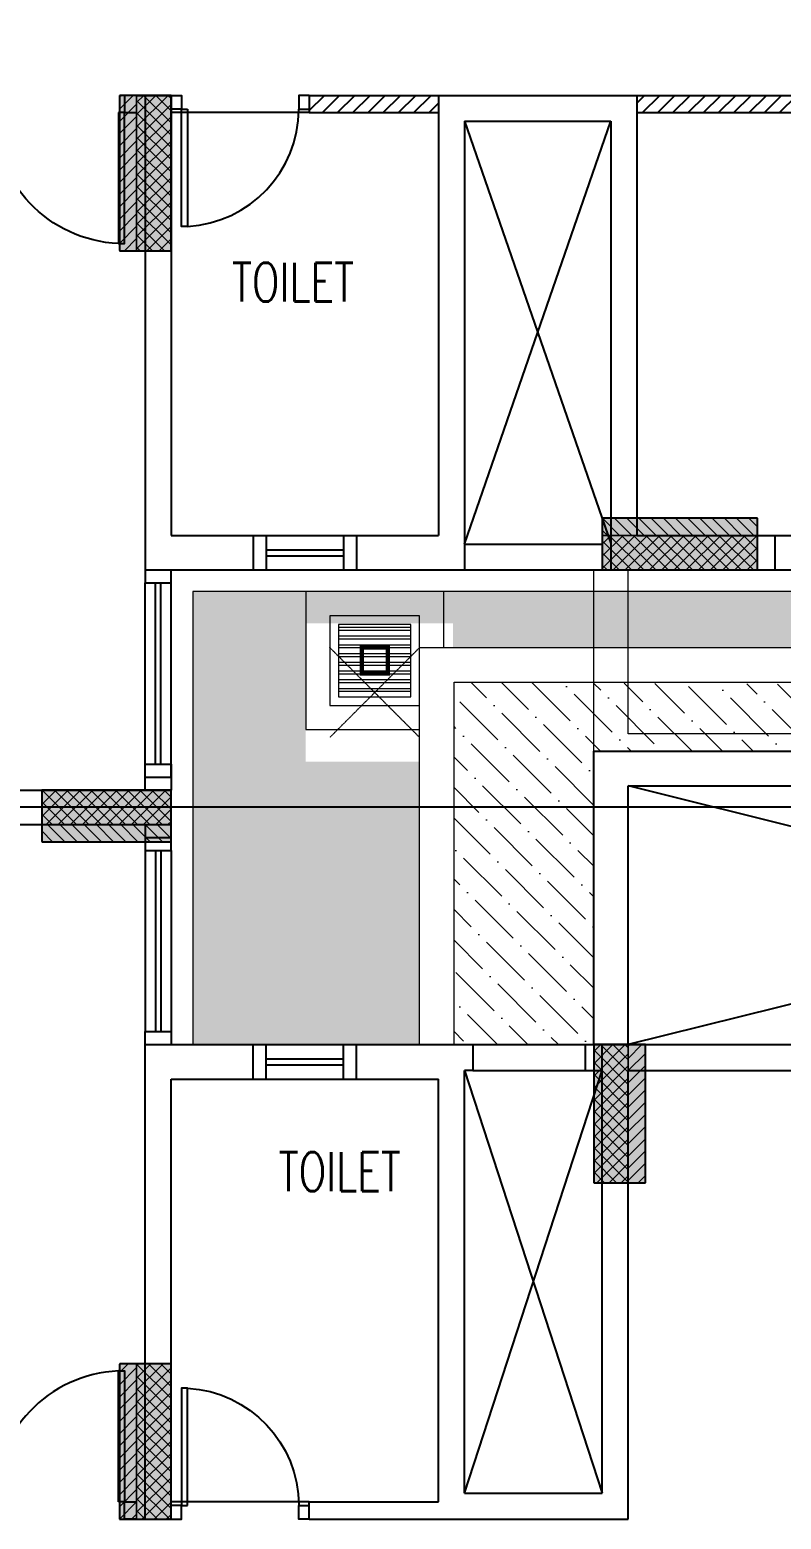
# Model space of a CAD drawing. Header units: millimetres. Extents: x 7964926 to 16080295, y -6277184 to -2986664.
# Drawn here: x 8151641 to 8155999, y -3118260 to -3109630 of the extents above; entities that cross this region are included whole.
import ezdxf

# ---------------------------------------------------------------- set-up
doc = ezdxf.new("R2010")
doc.units = ezdxf.units.MM
doc.header["$LTSCALE"] = 2000
doc.header["$MEASUREMENT"] = 0
for name, pattern in [('( Hidden )', [0.375, 0.25, -0.125]), ('1', [0, 0, 0]), ('CENTER2', [1.125, 0.75, -0.125, 0.125, -0.125]), ('DASHED2', [0.375, 0.25, -0.125]), ('HIDDEN', [0.375, 0.25, -0.125])]:
    doc.linetypes.add(name, pattern=pattern)
for name, color, linetype in [('a-col', 8, 'DASHED2'), ('a-cutout', 8, 'Continuous'), ('a-door', 8, 'Continuous'), ('a-ele 1', 8, 'Continuous'), ('a-hat col', 252, 'Continuous'), ('a-hatch wall', 8, 'Continuous'), ('a-text m', 8, 'Continuous'), ('a-tile drop', 1, 'Continuous'), ('a-wall', 8, 'Continuous'), ('a-window', 8, 'Continuous')]:
    doc.layers.add(name, color=color, linetype=linetype)
for name, color, linetype, lineweight in [('L - paving', 9, 'Continuous', 5), ('L-base plan', 250, 'Continuous', 5), ('L-CHAMBERS', 50, 'Continuous', 5), ('L-CORECUT', 4, 'Continuous', 5), ('L-ELE 1', 24, 'Continuous', 20), ('L-ELE 2', 30, 'Continuous', 15), ('L-Paver 400x400', 250, '1', 13), ('L-SHRUBS', 96, 'Continuous', 18), ('STR-Column', 250, 'Continuous', 15), ('STR-Column Hatch', 250, 'Continuous', 15), ('STR-Podium Beam', 8, 'Continuous', 15)]:
    doc.layers.add(name, color=color, linetype=linetype, lineweight=lineweight)
doc.styles.add('a-100 txt m', font='romans.shx', dxfattribs={"width": 0.75, "height": 300})
pattern_1 = [(45, (1424320.437, 166168.526), (-44.1941738, 44.1941738), [])]
pattern_2 = [(315, (7658122.237, -601275.35), (35.3553391, 35.3553391), []), (45, (7658122.237, -601275.35), (-35.3553391, 35.3553391), [])]
pattern_3 = [(315, (7654622.237, -602750.35), (35.3553391, 35.3553391), []), (45, (7654622.237, -602750.35), (-35.3553391, 35.3553391), [])]
pattern_4 = [(45, (5640976.44, -3615098.786), (-35.3553391, 35.3553391), []), (135, (5640976.44, -3615098.786), (-35.3553391, -35.3553391), [])]
pattern_5 = [(45, (5643626.44, -3613348.786), (-35.3553391, 35.3553391), []), (135, (5643626.44, -3613348.786), (-35.3553391, -35.3553391), [])]
pattern_6 = [(45, (5640976.44, -3607848.786), (-35.3553391, 35.3553391), []), (135, (5640976.44, -3607848.786), (-35.3553391, -35.3553391), [])]
pattern_7 = [(45, (5654788.427, -3499718.836), (-35.3553391, 35.3553391), [])]
pattern_8 = [(315, (7766252.187, -615087.335), (35.3553391, 35.3553391), [])]
pattern_9 = [(45, (5657738.427, -3505218.836), (-35.3553391, 35.3553391), [])]
pattern_10 = [(315, (7762752.187, -616862.335), (35.3553391, 35.3553391), [])]
pattern_11 = [(45, (5654788.427, -3506968.836), (-35.3553391, 35.3553391), [])]

# ---------------------------------------------------------------- blocks, each defined once
blk = doc.blocks.new('basement - column')
at = {"layer": 'a-hat col'}
h = blk.add_hatch(color=256, dxfattribs=at)
h.dxf.hatch_style = 1
h.paths.add_polyline_path([(164375, -23949.3), (164075, -23949.3), (164075, -24849.3), (164375, -24849.3)])
h = blk.add_hatch(color=256, dxfattribs=at)
h.dxf.hatch_style = 1
h.paths.add_polyline_path([(167775, -26399.3), (166875, -26399.3), (166875, -26699.3), (167775, -26699.3)])
h = blk.add_hatch(color=256, dxfattribs=at)
h.dxf.hatch_style = 1
h.paths.add_polyline_path([(164375, -27974.3), (163625, -27974.3), (163625, -28274.3), (164375, -28274.3)])
h = blk.add_hatch(color=256, dxfattribs=at)
h.dxf.hatch_style = 1
h.paths.add_polyline_path([(167125, -29449.3), (166825, -29449.3), (166825, -30249.3), (167125, -30249.3)])
h = blk.add_hatch(color=256, dxfattribs=at)
h.dxf.hatch_style = 1
h.paths.add_polyline_path([(164375, -31299.3), (164075, -31299.3), (164075, -32199.3), (164375, -32199.3)])
at = {"layer": 'a-col', "linetype": 'DASHED2', "ltscale": 0.001}
for points in [[(164075, -24849.3), (164375, -24849.3), (164375, -23949.3), (164075, -23949.3)], [(166875, -26399.3), (166875, -26699.3), (167775, -26699.3), (167775, -26399.3)], [(163625, -27974.3), (163625, -28274.3), (164375, -28274.3), (164375, -27974.3)], [(166825, -30249.3), (167125, -30249.3), (167125, -29449.3), (166825, -29449.3)], [(164075, -32199.3), (164375, -32199.3), (164375, -31299.3), (164075, -31299.3)]]:
    blk.add_lwpolyline(points, close=True, dxfattribs=at)
blk = doc.blocks.new('*U168')
blk.add_line((70, 0), (70, 0))
blk.add_lwpolyline([(795, 100), (795, 859.2), (830, 859.2), (830, 100)], close=True)
for points in [[(0, 100), (70, 100), (70, 0), (0, 0)], [(900, 0), (830, 0), (830, 100), (900, 100)]]:
    blk.add_lwpolyline(points)
blk.add_arc((830, 100), 760, 92.63956, 180)
blk = doc.blocks.new('*U167')
for points in [[(0, 80), (60, 80), (60, 0), (0, 0)], [(800, 80), (740, 80), (740, 0), (800, 0)]]:
    blk.add_lwpolyline(points)
blk.add_lwpolyline([(95, 0), (95, -679.1), (60, -679.1), (60, 0)], close=True)
blk.add_arc((57.5, 2.4), 682.5, 273.15305, 359.7973)
blk = doc.blocks.new('GROUND FLOOR -CORE')
at = {"layer": 'Defpoints', "color": 5, "linetype": 'CENTER2', "ltscale": 1000}
blk.add_line((13642.2, -4125), (-21542.2, -4125), dxfattribs=at)
blk = doc.blocks.new('block 3')
at = {"layer": 'a-hatch wall'}
h = blk.add_hatch(dxfattribs=at)
h.set_pattern_fill('ANSI31', color=256, scale=500)
h.set_pattern_definition(pattern_1)
h.paths.add_polyline_path([(8231593.7, -2873355.3), (8230843.7, -2873355.3), (8230843.7, -2873455.3), (8231593.7, -2873455.3)])
h = blk.add_hatch(dxfattribs=at)
h.set_pattern_fill('ANSI31', color=256, scale=500)
h.set_pattern_definition(pattern_1)
h.paths.add_polyline_path([(8234518.7, -2873355.3), (8232743.7, -2873355.3), (8232743.7, -2873455.3), (8234418.7, -2873455.3), (8234418.7, -2873555.3), (8234518.7, -2873555.3)])
at = {"layer": 'a-cutout', "linetype": 'HIDDEN', "ltscale": 1000}
for p, q in [((8231743.7, -2873505.3), (8232593.7, -2875951.8)), ((8231743.7, -2875955.3), (8232593.7, -2873505.3)), ((8232693.3, -2877354.9), (8238719.1, -2878855.3)), ((8238719.1, -2877354.9), (8232693.3, -2878855.3)), ((8231743.7, -2881455.3), (8232543.7, -2879005.3)), ((8231743.7, -2879005.3), (8232543.7, -2881455.3))]:
    blk.add_line(p, q, dxfattribs=at)
at = {"layer": 'a-door'}
for p, q in [((8231743.7, -2875955.3), (8232543.7, -2875955.3)), ((8231743.7, -2876105.3), (8232543.7, -2876105.3)), ((8231793.7, -2878855.3), (8232443.7, -2878855.3)), ((8231793.7, -2879005.3), (8232443.7, -2879005.3))]:
    blk.add_line(p, q, dxfattribs=at)
at = {"layer": 'a-ele 1'}
for p, q in [((8232493.7, -2878855.3), (8232493.7, -2877155.3)), ((8232493.7, -2877155.3), (8238918.7, -2877155.3)), ((8232693.7, -2877355.3), (8238719.1, -2877354.9)), ((8232693.7, -2878855.3), (8232693.7, -2877355.3))]:
    blk.add_line(p, q, dxfattribs=at)
at = {"layer": 'a-tile drop', "color": 8}
for p, q in [((8230843.7, -2873455.3), (8230043.7, -2873455.3)), ((8230843.7, -2881505.3), (8230043.7, -2881505.3))]:
    blk.add_line(p, q, dxfattribs=at)
at = {"layer": 'a-wall'}
for p, q in [((8229843.7, -2873355.3), (8230043.7, -2873355.3)), ((8229893.7, -2873355.3), (8229893.7, -2876105.3)), ((8230043.7, -2873355.3), (8230043.7, -2875905.3)), ((8230843.7, -2873355.3), (8232743.7, -2873355.3)), ((8230843.7, -2873355.3), (8230843.7, -2873455.3)), ((8231593.7, -2873355.3), (8231593.7, -2875905.3)), ((8232743.7, -2873355.3), (8234518.7, -2873355.3)), ((8232743.7, -2873355.3), (8232743.7, -2875905.3)), ((8230843.7, -2873455.3), (8231593.7, -2873455.3)), ((8231743.7, -2873505.3), (8232593.7, -2873505.3)), ((8231743.7, -2873505.3), (8231743.7, -2876105.3)), ((8232593.7, -2873505.3), (8232593.7, -2876105.3)), ((8232743.7, -2873455.3), (8234418.7, -2873455.3)), ((8230043.7, -2875905.3), (8230518.7, -2875905.3)), ((8230518.7, -2875905.3), (8230518.7, -2876105.3)), ((8231118.7, -2875905.3), (8231593.7, -2875905.3)), ((8231118.7, -2875905.3), (8231118.7, -2876105.3)), ((8232743.7, -2875905.3), (8233543.7, -2875905.3)), ((8233543.7, -2875905.3), (8233543.7, -2876105.3)), ((8229893.7, -2876105.3), (8230518.7, -2876105.3)), ((8231118.7, -2876105.3), (8231743.7, -2876105.3)), ((8232543.7, -2876105.3), (8233543.7, -2876105.3)), ((8226543.7, -2877380.3), (8230043.7, -2877380.3)), ((8230043.7, -2877580.3), (8230043.7, -2877380.3)), ((8226543.7, -2877580.3), (8230043.7, -2877580.3)), ((8229893.7, -2878855.3), (8230518.7, -2878855.3)), ((8229893.7, -2881605.3), (8229893.7, -2878855.3)), ((8230518.7, -2879055.3), (8230518.7, -2878855.3)), ((8231118.7, -2878855.3), (8231793.7, -2878855.3)), ((8231118.7, -2879055.3), (8231118.7, -2878855.3)), ((8231793.7, -2878855.3), (8231793.7, -2879005.3)), ((8232443.7, -2878855.3), (8232543.7, -2878855.3)), ((8232443.7, -2878855.3), (8232443.7, -2879005.3)), ((8232543.7, -2878855.3), (8237293.7, -2878855.3)), ((8232543.7, -2881455.3), (8232543.7, -2878855.3)), ((8231743.7, -2881455.3), (8231743.7, -2879005.3)), ((8231793.7, -2879005.3), (8231743.7, -2879005.3)), ((8232443.7, -2879005.3), (8232543.7, -2879005.3)), ((8232693.7, -2879005.3), (8237143.7, -2879005.3)), ((8232693.7, -2881605.3), (8232693.7, -2879005.3)), ((8230043.7, -2879055.3), (8230518.7, -2879055.3)), ((8230043.7, -2881605.3), (8230043.7, -2879055.3)), ((8231118.7, -2879055.3), (8231593.7, -2879055.3)), ((8231593.7, -2881505.3), (8231593.7, -2879055.3)), ((8231743.7, -2881455.3), (8232543.7, -2881455.3)), ((8230843.7, -2881505.3), (8231593.7, -2881505.3)), ((8230843.7, -2881605.3), (8230843.7, -2881505.3)), ((8229893.7, -2881605.3), (8230043.7, -2881605.3)), ((8230843.7, -2881605.3), (8232693.7, -2881605.3))]:
    blk.add_line(p, q, dxfattribs=at)
for points in [[(8229893.7, -2877380.3), (8229893.7, -2877305.3), (8230043.7, -2877305.3), (8230043.7, -2877380.3)], [(8229893.7, -2877580.3), (8229893.7, -2877655.3), (8230043.7, -2877655.3), (8230043.7, -2877580.3)]]:
    blk.add_lwpolyline(points, dxfattribs=at)
at = {"layer": 'a-window'}
for p, q in [((8230518.7, -2875905.3), (8231118.7, -2875905.3)), ((8230593.7, -2875905.3), (8230593.7, -2876105.3)), ((8231043.7, -2875905.3), (8231043.7, -2876105.3)), ((8233543.7, -2875905.3), (8234143.7, -2875905.3)), ((8230593.7, -2875987.8), (8231043.7, -2875987.8)), ((8230518.7, -2876105.3), (8231118.7, -2876105.3)), ((8230593.7, -2876022.8), (8231043.7, -2876022.8)), ((8233543.7, -2876105.3), (8234143.7, -2876105.3)), ((8229893.7, -2877305.3), (8229893.7, -2876180.3)), ((8229953.7, -2877230.3), (8229953.7, -2876180.3)), ((8229983.7, -2877230.3), (8229983.7, -2876180.3)), ((8230043.7, -2877305.3), (8230043.7, -2876180.3)), ((8229893.7, -2877730.3), (8229893.7, -2878780.3)), ((8229953.7, -2877730.3), (8229953.7, -2878780.3)), ((8229983.7, -2877730.3), (8229983.7, -2878780.3)), ((8230043.7, -2877730.3), (8230043.7, -2878780.3)), ((8230518.7, -2878855.3), (8231118.7, -2878855.3)), ((8230593.7, -2879055.3), (8230593.7, -2878855.3)), ((8231043.7, -2879055.3), (8231043.7, -2878855.3)), ((8230593.7, -2878937.8), (8231043.7, -2878937.8)), ((8230593.7, -2878972.8), (8231043.7, -2878972.8)), ((8230518.7, -2879055.3), (8231118.7, -2879055.3))]:
    blk.add_line(p, q, dxfattribs=at)
for points in [[(8229893.7, -2876105.3), (8229893.7, -2876180.3), (8230043.7, -2876180.3), (8230043.7, -2876105.3)], [(8229893.7, -2877305.3), (8229893.7, -2877230.3), (8230043.7, -2877230.3), (8230043.7, -2877305.3)], [(8229893.7, -2877655.3), (8229893.7, -2877730.3), (8230043.7, -2877730.3), (8230043.7, -2877655.3)], [(8229893.7, -2878855.3), (8229893.7, -2878780.3), (8230043.7, -2878780.3), (8230043.7, -2878855.3)]]:
    blk.add_lwpolyline(points, dxfattribs=at)
at = {"ltscale": 750}
blk.add_blockref('GROUND FLOOR -CORE', (8226543.7, -2873355.3), dxfattribs=at)
at = {"layer": 'a-door', "xscale": -1, "rotation": 180}
for name, p in [('*U168', (8228943.7, -2873355.3)), ('*U167', (8230043.7, -2881525.3))]:
    blk.add_blockref(name, p, dxfattribs=at)
at = {"layer": 'a-door'}
for name, p in [('*U167', (8230043.7, -2873435.3)), ('*U168', (8228943.7, -2881605.3))]:
    blk.add_blockref(name, p, dxfattribs=at)

msp = doc.modelspace()

# ---------------------------------------------------------------- hatches: boundary and pattern name
at = {"layer": 'L - paving'}
h = msp.add_hatch(dxfattribs=at)
h.set_pattern_fill('ANSI36', color=256, scale=1000, angle=90)
h.set_pattern_definition([(135, (0.13, -1e-05), (-243.067956, 66.2912607), [312.5, -62.5, 0, -62.5])])
edge = h.paths.add_edge_path()
edge.add_line((8154101.6, -3113410), (8154101.6, -3115510))
edge.add_line((8154161.2, -3115510), (8154911.2, -3115510))
edge.add_line((8154911.2, -3115510), (8154911.2, -3113810))
edge.add_line((8154911.2, -3113810), (8161336.3, -3113810))
edge.add_line((8161336.3, -3113810), (8161886.3, -3113810))
edge.add_line((8161886.3, -3113810), (8161886.3, -3113460))
edge.add_line((8161886.3, -3113460), (8154161.2, -3113410))
at = {"layer": 'L-Paver 400x400', "true_color": 0x636466}
h = msp.add_hatch(dxfattribs=at)
h.set_pattern_fill('ANSI32', color=251, scale=135, angle=315)
h.set_pattern_definition([(0, (-53.56, 92.617), (1e-14, 50.625), []), (0, (-36.685, 75.74), (1e-14, 50.625), [])])
h.paths.add_polyline_path([(8153431.6, -3113075), (8153851.6, -3113075), (8153851.6, -3113495), (8153431.6, -3113495)])
at = {"layer": 'L-SHRUBS'}
h = msp.add_hatch(dxfattribs=at)
h.set_pattern_fill('GRASS', color=256, scale=200)
h.paths.add_polyline_path([(8159836.2, -3105460), (8159836.2, -3105810), (8159711.3, -3105810), (8159711.3, -3105810), (8158961.2, -3105810), (8158361.3, -3105810), (8158360.3, -3108107.1), (8159160.3, -3108107.1), (8159160.3, -3108785), (8161336.2, -3108785), (8161336.2, -3108910), (8161476.2, -3108910), (8161476.2, -3109660), (8161476.2, -3109660), (8161476.2, -3110360), (8161476.2, -3111860), (8161636.3, -3111860), (8161636.3, -3112760), (8161636.1, -3112760), (8161636.2, -3112885), (8160586.3, -3112885), (8160586.3, -3113060), (8159086.3, -3113060), (8159086.3, -3112885), (8152586.1, -3112885), (8152586.2, -3115510), (8153901.6, -3115510), (8153901.6, -3113870), (8153241.6, -3113870), (8153241.6, -3113070), (8154095.7, -3113070), (8154095.7, -3113210), (8161886.3, -3113210), (8161886.3, -3103260), (8161636.3, -3103260), (8161636.3, -3103960), (8159836.2, -3103960)])
at = {"layer": 'STR-Column Hatch'}
h = msp.add_hatch(dxfattribs=at)
h.set_pattern_fill('ANSI31', color=250, scale=400)
h.set_pattern_definition(pattern_7)
h.paths.add_polyline_path([(8152161.1, -3110910), (8152261.1, -3110910), (8152261.1, -3110010), (8152161.1, -3110010)])
h = msp.add_hatch(dxfattribs=at)
h.set_pattern_fill('ANSI31', color=250, scale=400)
h.set_pattern_definition(pattern_7)
h.paths.add_polyline_path([(8152161.1, -3110910), (8152261.1, -3110910), (8152261.1, -3110010), (8152161.1, -3110010)])
h = msp.add_hatch(dxfattribs=at)
h.set_pattern_fill('ANSI37', color=250, scale=400)
h.set_pattern_definition(pattern_6)
h.paths.add_polyline_path([(8152261.1, -3110910), (8152461.1, -3110910), (8152461.1, -3110010), (8152261.1, -3110010)])
h = msp.add_hatch(dxfattribs=at)
h.set_pattern_fill('ANSI37', color=250, scale=400)
h.set_pattern_definition(pattern_6)
h.paths.add_polyline_path([(8152261.1, -3110910), (8152461.1, -3110910), (8152461.1, -3110010), (8152261.1, -3110010)])
h = msp.add_hatch(dxfattribs=at)
h.set_pattern_fill('ANSI31', color=250, scale=400, angle=-90)
h.set_pattern_definition(pattern_8)
h.paths.add_polyline_path([(8154961.1, -3112460), (8154961.1, -3112560), (8155861.1, -3112560), (8155861.1, -3112460)])
h = msp.add_hatch(dxfattribs=at)
h.set_pattern_fill('ANSI31', color=250, scale=400, angle=-90)
h.set_pattern_definition(pattern_8)
h.paths.add_polyline_path([(8154961.1, -3112460), (8154961.1, -3112560), (8155861.1, -3112560), (8155861.1, -3112460)])
h = msp.add_hatch(dxfattribs=at)
h.set_pattern_fill('ANSI37', color=250, scale=400, angle=-90)
h.set_pattern_definition(pattern_2)
h.paths.add_polyline_path([(8154961.1, -3112560), (8154961.1, -3112760), (8155861.1, -3112760), (8155861.1, -3112560)])
h = msp.add_hatch(dxfattribs=at)
h.set_pattern_fill('ANSI37', color=250, scale=400, angle=-90)
h.set_pattern_definition(pattern_2)
h.paths.add_polyline_path([(8154961.1, -3112560), (8154961.1, -3112760), (8155861.1, -3112760), (8155861.1, -3112560)])
h = msp.add_hatch(dxfattribs=at)
h.set_pattern_fill('ANSI37', color=250, scale=400, angle=-90)
h.set_pattern_definition(pattern_3)
h.paths.add_polyline_path([(8151711.1, -3114035), (8151711.1, -3114235), (8152461.1, -3114235), (8152461.1, -3114035)])
h = msp.add_hatch(dxfattribs=at)
h.set_pattern_fill('ANSI37', color=250, scale=400, angle=-90)
h.set_pattern_definition(pattern_3)
h.paths.add_polyline_path([(8151711.1, -3114035), (8151711.1, -3114235), (8152461.1, -3114235), (8152461.1, -3114035)])
h = msp.add_hatch(dxfattribs=at)
h.set_pattern_fill('ANSI31', color=250, scale=400, angle=-90)
h.set_pattern_definition(pattern_10)
h.paths.add_polyline_path([(8151711.1, -3114235), (8151711.1, -3114335), (8152461.1, -3114335), (8152461.1, -3114235)])
h = msp.add_hatch(dxfattribs=at)
h.set_pattern_fill('ANSI31', color=250, scale=400, angle=-90)
h.set_pattern_definition(pattern_10)
h.paths.add_polyline_path([(8151711.1, -3114235), (8151711.1, -3114335), (8152461.1, -3114335), (8152461.1, -3114235)])
h = msp.add_hatch(dxfattribs=at)
h.set_pattern_fill('ANSI37', color=250, scale=400)
h.set_pattern_definition(pattern_5)
h.paths.add_polyline_path([(8154911.1, -3116310), (8155111.1, -3116310), (8155111.1, -3115510), (8154911.1, -3115510)])
h = msp.add_hatch(dxfattribs=at)
h.set_pattern_fill('ANSI37', color=250, scale=400)
h.set_pattern_definition(pattern_5)
h.paths.add_polyline_path([(8154911.1, -3116310), (8155111.1, -3116310), (8155111.1, -3115510), (8154911.1, -3115510)])
h = msp.add_hatch(dxfattribs=at)
h.set_pattern_fill('ANSI31', color=250, scale=400)
h.set_pattern_definition(pattern_9)
h.paths.add_polyline_path([(8155111.1, -3116310), (8155211.1, -3116310), (8155211.1, -3115510), (8155111.1, -3115510)])
h = msp.add_hatch(dxfattribs=at)
h.set_pattern_fill('ANSI31', color=250, scale=400)
h.set_pattern_definition(pattern_9)
h.paths.add_polyline_path([(8155111.1, -3116310), (8155211.1, -3116310), (8155211.1, -3115510), (8155111.1, -3115510)])
h = msp.add_hatch(dxfattribs=at)
h.set_pattern_fill('ANSI31', color=250, scale=400)
h.set_pattern_definition(pattern_11)
h.paths.add_polyline_path([(8152161.1, -3118260), (8152261.1, -3118260), (8152261.1, -3117360), (8152161.1, -3117360)])
h = msp.add_hatch(dxfattribs=at)
h.set_pattern_fill('ANSI31', color=250, scale=400)
h.set_pattern_definition(pattern_11)
h.paths.add_polyline_path([(8152161.1, -3118260), (8152261.1, -3118260), (8152261.1, -3117360), (8152161.1, -3117360)])
h = msp.add_hatch(dxfattribs=at)
h.set_pattern_fill('ANSI37', color=250, scale=400)
h.set_pattern_definition(pattern_4)
h.paths.add_polyline_path([(8152261.1, -3118260), (8152461.1, -3118260), (8152461.1, -3117360), (8152261.1, -3117360)])
h = msp.add_hatch(dxfattribs=at)
h.set_pattern_fill('ANSI37', color=250, scale=400)
h.set_pattern_definition(pattern_4)
h.paths.add_polyline_path([(8152261.1, -3118260), (8152461.1, -3118260), (8152461.1, -3117360), (8152261.1, -3117360)])

# ---------------------------------------------------------------- linework, layer by layer
at = {"layer": 'L-CHAMBERS', "color": 42}
msp.add_lwpolyline([(8154041.6, -3113210), (8154041.6, -3112885), (8153241.6, -3112885), (8153241.6, -3113685), (8153901.6, -3113685)], dxfattribs=at)
for points in [[(8153381.6, -3113545), (8153901.6, -3113545), (8153901.6, -3113025), (8153381.6, -3113025)], [(8153431.6, -3113495), (8153851.6, -3113495), (8153851.6, -3113075), (8153431.6, -3113075)]]:
    msp.add_lwpolyline(points, close=True, dxfattribs=at)
at = {"layer": 'L-CORECUT', "const_width": 25}
msp.add_lwpolyline([(8153567.1, -3113210.1), (8153717.1, -3113210.1), (8153717.1, -3113360.1), (8153567.1, -3113360.1)], close=True, dxfattribs=at)
at = {"layer": 'L-ELE 1'}
for p, q in [((8154101.6, -3113410), (8162086.3, -3113410)), ((8154101.6, -3115510), (8154101.6, -3113410))]:
    msp.add_line(p, q, dxfattribs=at)
at = {"layer": 'L-ELE 2'}
for p, q in [((8153901.6, -3113210), (8161886.3, -3113210)), ((8153901.6, -3115510), (8153901.6, -3113210))]:
    msp.add_line(p, q, dxfattribs=at)
msp.add_lwpolyline([(8161636.1, -3112760), (8161636.2, -3112885), (8152586.1, -3112885), (8152586.2, -3115510)], dxfattribs=at)
at = {"layer": 'L-Paver 400x400', "color": 251, "linetype": '( Hidden )', "ltscale": 0.005, "true_color": 0x636466}
for p, q in [((8153901.6, -3113210), (8153381.6, -3113730)), ((8153901.6, -3113730), (8153381.6, -3113210))]:
    msp.add_line(p, q, dxfattribs=at)
at = {"layer": 'STR-Column', "color": 8}
for points in [[(8152161.1, -3110910), (8152261.1, -3110910), (8152261.1, -3110010), (8152161.1, -3110010)], [(8152161.1, -3110910), (8152261.1, -3110910), (8152261.1, -3110010), (8152161.1, -3110010)], [(8152261.1, -3110910), (8152461.1, -3110910), (8152461.1, -3110010), (8152261.1, -3110010)], [(8152261.1, -3110910), (8152461.1, -3110910), (8152461.1, -3110010), (8152261.1, -3110010)], [(8154961.1, -3112460), (8154961.1, -3112560), (8155861.1, -3112560), (8155861.1, -3112460)], [(8154961.1, -3112460), (8154961.1, -3112560), (8155861.1, -3112560), (8155861.1, -3112460)], [(8154961.1, -3112560), (8154961.1, -3112760), (8155861.1, -3112760), (8155861.1, -3112560)], [(8154961.1, -3112560), (8154961.1, -3112760), (8155861.1, -3112760), (8155861.1, -3112560)], [(8151711.1, -3114035), (8151711.1, -3114235), (8152461.1, -3114235), (8152461.1, -3114035)], [(8151711.1, -3114035), (8151711.1, -3114235), (8152461.1, -3114235), (8152461.1, -3114035)], [(8151711.1, -3114235), (8151711.1, -3114335), (8152461.1, -3114335), (8152461.1, -3114235)], [(8151711.1, -3114235), (8151711.1, -3114335), (8152461.1, -3114335), (8152461.1, -3114235)], [(8154911.1, -3116310), (8155111.1, -3116310), (8155111.1, -3115510), (8154911.1, -3115510)], [(8154911.1, -3116310), (8155111.1, -3116310), (8155111.1, -3115510), (8154911.1, -3115510)], [(8155111.1, -3116310), (8155211.1, -3116310), (8155211.1, -3115510), (8155111.1, -3115510)], [(8155111.1, -3116310), (8155211.1, -3116310), (8155211.1, -3115510), (8155111.1, -3115510)], [(8152161.1, -3118260), (8152261.1, -3118260), (8152261.1, -3117360), (8152161.1, -3117360)], [(8152161.1, -3118260), (8152261.1, -3118260), (8152261.1, -3117360), (8152161.1, -3117360)], [(8152261.1, -3118260), (8152461.1, -3118260), (8152461.1, -3117360), (8152261.1, -3117360)], [(8152261.1, -3118260), (8152461.1, -3118260), (8152461.1, -3117360), (8152261.1, -3117360)]]:
    msp.add_lwpolyline(points, close=True, dxfattribs=at)
at = {"layer": 'STR-Podium Beam', "linetype": 'HIDDEN', "lineweight": 5, "ltscale": 0.005}
for p, q in [((8154911.1, -3115510), (8154911.1, -3112760)), ((8154911.1, -3115510), (8154911.1, -3112760)), ((8155111.1, -3113710), (8155111.1, -3112760)), ((8155111.1, -3113710), (8155111.1, -3112760)), ((8161136.1, -3113710), (8155110.6, -3113710)), ((8161136.1, -3113710), (8155110.6, -3113710)), ((8161136.1, -3114010), (8155110.6, -3114010)), ((8161136.1, -3114010), (8155110.6, -3114010)), ((8155111.1, -3115510), (8155111.1, -3114010)), ((8155111.1, -3115510), (8155111.1, -3114010))]:
    msp.add_line(p, q, dxfattribs=at)

# ---------------------------------------------------------------- block references
at = {"layer": 'L-base plan', "color": 8}
msp.add_blockref('block 3', (-77582.5, -236654.6), dxfattribs=at)
at = {"layer": 'STR-Column', "ltscale": 1000}
msp.add_blockref('basement - column', (7988086.1, -3086060.7), dxfattribs=at)

# ---------------------------------------------------------------- texts
at = {"layer": 'a-text m', "char_height": 225, "attachment_point": 3, "style": 'a-100 txt m'}
for insert in [(8153522.8, -3110979.8), (8153793.4, -3116134.1)]:
    msp.add_mtext_dynamic_manual_height_columns('TOILET', width=2510.623, gutter_width=1, heights=[0], dxfattribs=dict(at, insert=insert))

doc.saveas('drawing.dxf')
